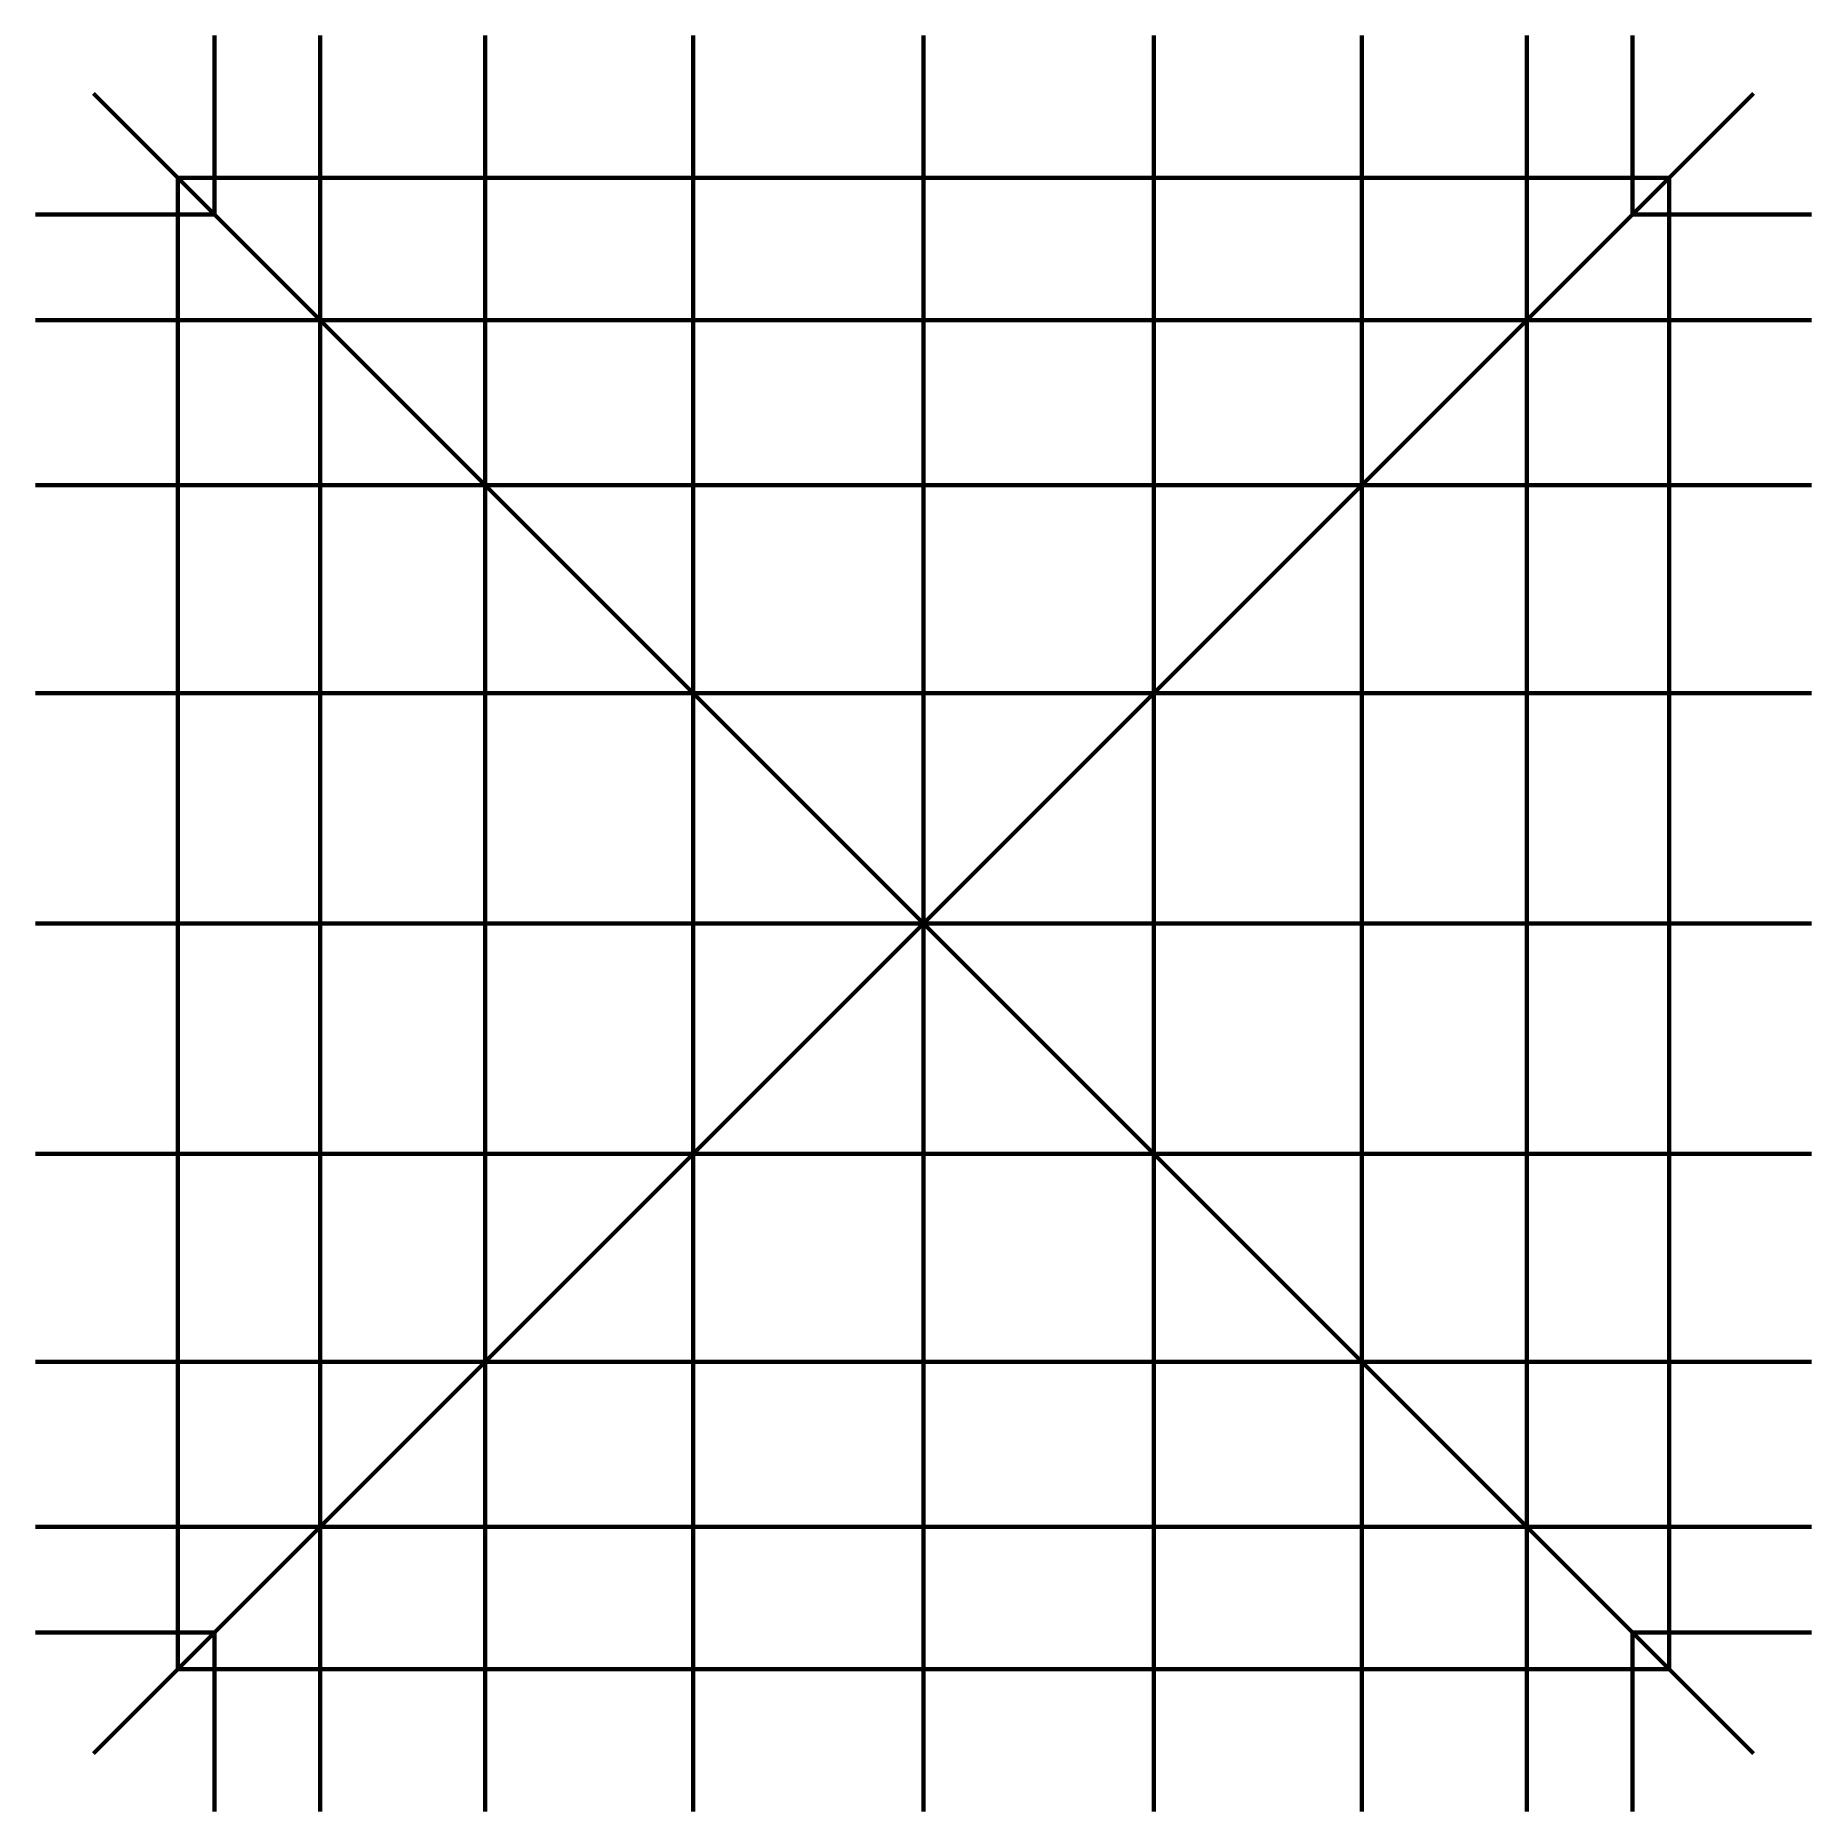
# Model space of a CAD drawing. Extents: x -2.98 to 2.98, y -2.98 to 2.98.
import ezdxf

# ---------------------------------------------------------------- set-up
doc = ezdxf.new("R2010")
doc.units = 0
doc.header["$MEASUREMENT"] = 0
doc.layers.add('ESTRADOSSO', color=8, linetype='Continuous')
doc.layers.add('INTRADOSSO', color=252, linetype='Continuous')
doc.layers.add('MINSPINTA', color=7, linetype='Continuous', lineweight=80)

msp = doc.modelspace()

# ---------------------------------------------------------------- linework, layer by layer
at = {"layer": 'ESTRADOSSO'}
for p, q in [((-2.377641, 2.977458, 1), (-2.377641, 2.5, 1.478791)), ((-2.022542, 2.977458, 1.936317), (-2.022542, 2.5, 1.936317)), ((-1.469463, 2.977458, 2.383417), (-1.469463, 2.5, 2.383417)), ((-0.772542, 2.977458, 2.691315), (-0.772542, 2.5, 2.691315)), ((0, 2.977458, 2.8), (0, 2.5, 2.8)), ((0.772542, 2.977458, 2.691315), (0.772542, 2.5, 2.691315)), ((1.469463, 2.977458, 2.383417), (1.469463, 2.5, 2.383417)), ((2.022542, 2.977458, 1.936317), (2.022542, 2.5, 1.936317)), ((2.377641, 2.977458, 1), (2.377641, 2.5, 1.478791)), ((-2.782843, 2.782843, 1), (-2.5, 2.5, 1.260952)), ((2.782843, 2.782843, 1), (2.5, 2.5, 1.260952)), ((-2.5, 2.5, 1.260952), (-2.377641, 2.377641, 1.478791)), ((-2.5, 2.5, 1.260952), (-2.5, 2.377641, 1.478791)), ((-2.5, 2.5, 1.260952), (-2.377641, 2.5, 1.478791)), ((-2.377641, 2.5, 1.478791), (-2.022542, 2.5, 1.936317)), ((-2.377641, 2.5, 1.478791), (-2.377641, 2.377641, 1.478791)), ((-2.022542, 2.5, 1.936317), (-1.469463, 2.5, 2.383417)), ((-2.022542, 2.5, 1.936317), (-2.022542, 2.022542, 1.936317)), ((-1.469463, 2.5, 2.383417), (-0.772542, 2.5, 2.691315)), ((-1.469463, 2.5, 2.383417), (-1.469463, 2.022542, 2.383417)), ((-0.772542, 2.5, 2.691315), (0, 2.5, 2.8)), ((-0.772542, 2.5, 2.691315), (-0.772542, 2.022542, 2.691315)), ((0, 2.5, 2.8), (0, 2.022542, 2.8)), ((0.772542, 2.5, 2.691315), (0, 2.5, 2.8)), ((1.469463, 2.5, 2.383417), (0.772542, 2.5, 2.691315)), ((0.772542, 2.5, 2.691315), (0.772542, 2.022542, 2.691315)), ((2.022542, 2.5, 1.936317), (1.469463, 2.5, 2.383417)), ((1.469463, 2.5, 2.383417), (1.469463, 2.022542, 2.383417)), ((2.377641, 2.5, 1.478791), (2.022542, 2.5, 1.936317)), ((2.022542, 2.5, 1.936317), (2.022542, 2.022542, 1.936317)), ((2.5, 2.5, 1.260952), (2.377641, 2.377641, 1.478791)), ((2.5, 2.5, 1.260952), (2.377641, 2.5, 1.478791)), ((2.377641, 2.5, 1.478791), (2.377641, 2.377641, 1.478791)), ((2.5, 2.5, 1.260952), (2.5, 2.377641, 1.478791)), ((-2.977458, 2.377641, 1), (-2.5, 2.377641, 1.478791)), ((-2.5, 2.377641, 1.478791), (-2.5, 2.022542, 1.936317)), ((-2.5, 2.377641, 1.478791), (-2.377641, 2.377641, 1.478791)), ((-2.377641, 2.377641, 1.478791), (-2.022542, 2.022542, 1.936317)), ((2.377641, 2.377641, 1.478791), (2.022542, 2.022542, 1.936317)), ((2.5, 2.377641, 1.478791), (2.377641, 2.377641, 1.478791)), ((2.5, 2.377641, 1.478791), (2.5, 2.022542, 1.936317)), ((2.977458, 2.377641, 1), (2.5, 2.377641, 1.478791)), ((-2.977458, 2.022542, 1.936317), (-2.5, 2.022542, 1.936317)), ((-2.5, 2.022542, 1.936317), (-2.5, 1.469463, 2.383417)), ((-2.5, 2.022542, 1.936317), (-2.022542, 2.022542, 1.936317)), ((-2.022542, 2.022542, 1.936317), (-1.469463, 1.469463, 2.383417)), ((-2.022542, 2.022542, 1.936317), (-2.022542, 1.469463, 2.383417)), ((-2.022542, 2.022542, 1.936317), (-1.469463, 2.022542, 2.383417)), ((-1.469463, 2.022542, 2.383417), (-0.772542, 2.022542, 2.691315)), ((-1.469463, 2.022542, 2.383417), (-1.469463, 1.469463, 2.383417)), ((-0.772542, 2.022542, 2.691315), (0, 2.022542, 2.8)), ((-0.772542, 2.022542, 2.691315), (-0.772542, 1.469463, 2.691315)), ((0, 2.022542, 2.8), (0, 1.469463, 2.8)), ((0.772542, 2.022542, 2.691315), (0, 2.022542, 2.8)), ((1.469463, 2.022542, 2.383417), (0.772542, 2.022542, 2.691315)), ((0.772542, 2.022542, 2.691315), (0.772542, 1.469463, 2.691315)), ((2.022542, 2.022542, 1.936317), (1.469463, 1.469463, 2.383417)), ((2.022542, 2.022542, 1.936317), (1.469463, 2.022542, 2.383417)), ((1.469463, 2.022542, 2.383417), (1.469463, 1.469463, 2.383417)), ((2.022542, 2.022542, 1.936317), (2.022542, 1.469463, 2.383417)), ((2.5, 2.022542, 1.936317), (2.022542, 2.022542, 1.936317)), ((2.5, 2.022542, 1.936317), (2.5, 1.469463, 2.383417)), ((2.977458, 2.022542, 1.936317), (2.5, 2.022542, 1.936317)), ((-2.977458, 1.469463, 2.383417), (-2.5, 1.469463, 2.383417)), ((-2.5, 1.469463, 2.383417), (-2.5, 0.772542, 2.691315)), ((-2.5, 1.469463, 2.383417), (-2.022542, 1.469463, 2.383417)), ((-2.022542, 1.469463, 2.383417), (-2.022542, 0.772542, 2.691315)), ((-2.022542, 1.469463, 2.383417), (-1.469463, 1.469463, 2.383417)), ((-1.469463, 1.469463, 2.383417), (-0.772542, 0.772542, 2.691315)), ((-1.469463, 1.469463, 2.383417), (-1.469463, 0.772542, 2.691315)), ((-1.469463, 1.469463, 2.383417), (-0.772542, 1.469463, 2.691315)), ((-0.772542, 1.469463, 2.691315), (0, 1.469463, 2.8)), ((-0.772542, 1.469463, 2.691315), (-0.772542, 0.772542, 2.691315)), ((0, 1.469463, 2.8), (0, 0.772542, 2.8)), ((0.772542, 1.469463, 2.691315), (0, 1.469463, 2.8)), ((1.469463, 1.469463, 2.383417), (0.772542, 0.772542, 2.691315)), ((1.469463, 1.469463, 2.383417), (0.772542, 1.469463, 2.691315)), ((0.772542, 1.469463, 2.691315), (0.772542, 0.772542, 2.691315)), ((1.469463, 1.469463, 2.383417), (1.469463, 0.772542, 2.691315)), ((2.022542, 1.469463, 2.383417), (1.469463, 1.469463, 2.383417)), ((2.022542, 1.469463, 2.383417), (2.022542, 0.772542, 2.691315)), ((2.5, 1.469463, 2.383417), (2.022542, 1.469463, 2.383417)), ((2.5, 1.469463, 2.383417), (2.5, 0.772542, 2.691315)), ((2.977458, 1.469463, 2.383417), (2.5, 1.469463, 2.383417)), ((-2.977458, 0.772542, 2.691315), (-2.5, 0.772542, 2.691315)), ((-2.5, 0.772542, 2.691315), (-2.5, 0, 2.8)), ((-2.5, 0.772542, 2.691315), (-2.022542, 0.772542, 2.691315)), ((-2.022542, 0.772542, 2.691315), (-2.022542, 0, 2.8)), ((-2.022542, 0.772542, 2.691315), (-1.469463, 0.772542, 2.691315)), ((-1.469463, 0.772542, 2.691315), (-1.469463, 0, 2.8)), ((-1.469463, 0.772542, 2.691315), (-0.772542, 0.772542, 2.691315)), ((-0.772542, 0.772542, 2.691315), (0, 0, 2.8)), ((-0.772542, 0.772542, 2.691315), (-0.772542, 0, 2.8)), ((-0.772542, 0.772542, 2.691315), (0, 0.772542, 2.8)), ((0, 0.772542, 2.8), (0, 0, 2.8)), ((0.772542, 0.772542, 2.691315), (0, 0, 2.8)), ((0.772542, 0.772542, 2.691315), (0, 0.772542, 2.8)), ((0.772542, 0.772542, 2.691315), (0.772542, 0, 2.8)), ((1.469463, 0.772542, 2.691315), (0.772542, 0.772542, 2.691315)), ((1.469463, 0.772542, 2.691315), (1.469463, 0, 2.8)), ((2.022542, 0.772542, 2.691315), (1.469463, 0.772542, 2.691315)), ((2.022542, 0.772542, 2.691315), (2.022542, 0, 2.8)), ((2.5, 0.772542, 2.691315), (2.022542, 0.772542, 2.691315)), ((2.5, 0.772542, 2.691315), (2.5, 0, 2.8)), ((2.977458, 0.772542, 2.691315), (2.5, 0.772542, 2.691315)), ((-2.977458, 0, 2.8), (-2.5, 0, 2.8)), ((-2.5, -0.772542, 2.691315), (-2.5, 0, 2.8)), ((-2.5, 0, 2.8), (-2.022542, 0, 2.8)), ((-2.022542, -0.772542, 2.691315), (-2.022542, 0, 2.8)), ((-2.022542, 0, 2.8), (-1.469463, 0, 2.8)), ((-1.469463, -0.772542, 2.691315), (-1.469463, 0, 2.8)), ((-1.469463, 0, 2.8), (-0.772542, 0, 2.8)), ((-0.772542, -0.772542, 2.691315), (0, 0, 2.8)), ((-0.772542, -0.772542, 2.691315), (-0.772542, 0, 2.8)), ((-0.772542, 0, 2.8), (0, 0, 2.8)), ((0, -0.772542, 2.8), (0, 0, 2.8)), ((0.772542, -0.772542, 2.691315), (0, 0, 2.8)), ((0.772542, 0, 2.8), (0, 0, 2.8)), ((0.772542, -0.772542, 2.691315), (0.772542, 0, 2.8)), ((1.469463, 0, 2.8), (0.772542, 0, 2.8)), ((1.469463, -0.772542, 2.691315), (1.469463, 0, 2.8)), ((2.022542, 0, 2.8), (1.469463, 0, 2.8)), ((2.022542, -0.772542, 2.691315), (2.022542, 0, 2.8)), ((2.5, 0, 2.8), (2.022542, 0, 2.8)), ((2.5, -0.772542, 2.691315), (2.5, 0, 2.8)), ((2.977458, 0, 2.8), (2.5, 0, 2.8)), ((-2.977458, -0.772542, 2.691315), (-2.5, -0.772542, 2.691315)), ((-2.5, -1.469463, 2.383417), (-2.5, -0.772542, 2.691315)), ((-2.5, -0.772542, 2.691315), (-2.022542, -0.772542, 2.691315)), ((-2.022542, -1.469463, 2.383417), (-2.022542, -0.772542, 2.691315)), ((-2.022542, -0.772542, 2.691315), (-1.469463, -0.772542, 2.691315)), ((-1.469463, -1.469463, 2.383417), (-0.772542, -0.772542, 2.691315)), ((-1.469463, -1.469463, 2.383417), (-1.469463, -0.772542, 2.691315)), ((-1.469463, -0.772542, 2.691315), (-0.772542, -0.772542, 2.691315)), ((-0.772542, -0.772542, 2.691315), (0, -0.772542, 2.8)), ((-0.772542, -1.469463, 2.691315), (-0.772542, -0.772542, 2.691315)), ((0, -1.469463, 2.8), (0, -0.772542, 2.8)), ((0.772542, -0.772542, 2.691315), (0, -0.772542, 2.8)), ((1.469463, -1.469463, 2.383417), (0.772542, -0.772542, 2.691315)), ((1.469463, -0.772542, 2.691315), (0.772542, -0.772542, 2.691315)), ((0.772542, -1.469463, 2.691315), (0.772542, -0.772542, 2.691315)), ((1.469463, -1.469463, 2.383417), (1.469463, -0.772542, 2.691315)), ((2.022542, -0.772542, 2.691315), (1.469463, -0.772542, 2.691315)), ((2.022542, -1.469463, 2.383417), (2.022542, -0.772542, 2.691315)), ((2.5, -0.772542, 2.691315), (2.022542, -0.772542, 2.691315)), ((2.5, -1.469463, 2.383417), (2.5, -0.772542, 2.691315)), ((2.977458, -0.772542, 2.691315), (2.5, -0.772542, 2.691315)), ((-2.977458, -1.469463, 2.383417), (-2.5, -1.469463, 2.383417)), ((-2.5, -2.022542, 1.936317), (-2.5, -1.469463, 2.383417)), ((-2.5, -1.469463, 2.383417), (-2.022542, -1.469463, 2.383417)), ((-2.022542, -2.022542, 1.936317), (-1.469463, -1.469463, 2.383417)), ((-2.022542, -2.022542, 1.936317), (-2.022542, -1.469463, 2.383417)), ((-2.022542, -1.469463, 2.383417), (-1.469463, -1.469463, 2.383417)), ((-1.469463, -1.469463, 2.383417), (-0.772542, -1.469463, 2.691315)), ((-1.469463, -2.022542, 2.383417), (-1.469463, -1.469463, 2.383417)), ((-0.772542, -1.469463, 2.691315), (0, -1.469463, 2.8)), ((-0.772542, -2.022542, 2.691315), (-0.772542, -1.469463, 2.691315)), ((0, -2.022542, 2.8), (0, -1.469463, 2.8)), ((0.772542, -1.469463, 2.691315), (0, -1.469463, 2.8)), ((1.469463, -1.469463, 2.383417), (0.772542, -1.469463, 2.691315)), ((0.772542, -2.022542, 2.691315), (0.772542, -1.469463, 2.691315)), ((2.022542, -2.022542, 1.936317), (1.469463, -1.469463, 2.383417)), ((2.022542, -1.469463, 2.383417), (1.469463, -1.469463, 2.383417)), ((1.469463, -2.022542, 2.383417), (1.469463, -1.469463, 2.383417)), ((2.022542, -2.022542, 1.936317), (2.022542, -1.469463, 2.383417)), ((2.5, -1.469463, 2.383417), (2.022542, -1.469463, 2.383417)), ((2.5, -2.022542, 1.936317), (2.5, -1.469463, 2.383417)), ((2.977458, -1.469463, 2.383417), (2.5, -1.469463, 2.383417)), ((-2.977458, -2.022542, 1.936317), (-2.5, -2.022542, 1.936317)), ((-2.5, -2.377641, 1.478791), (-2.5, -2.022542, 1.936317)), ((-2.5, -2.022542, 1.936317), (-2.022542, -2.022542, 1.936317)), ((-2.377641, -2.377641, 1.478791), (-2.022542, -2.022542, 1.936317)), ((-2.022542, -2.022542, 1.936317), (-1.469463, -2.022542, 2.383417)), ((-2.022542, -2.5, 1.936317), (-2.022542, -2.022542, 1.936317)), ((-1.469463, -2.022542, 2.383417), (-0.772542, -2.022542, 2.691315)), ((-1.469463, -2.5, 2.383417), (-1.469463, -2.022542, 2.383417)), ((-0.772542, -2.022542, 2.691315), (0, -2.022542, 2.8)), ((-0.772542, -2.5, 2.691315), (-0.772542, -2.022542, 2.691315)), ((0, -2.5, 2.8), (0, -2.022542, 2.8)), ((0.772542, -2.022542, 2.691315), (0, -2.022542, 2.8)), ((1.469463, -2.022542, 2.383417), (0.772542, -2.022542, 2.691315)), ((0.772542, -2.5, 2.691315), (0.772542, -2.022542, 2.691315)), ((2.022542, -2.022542, 1.936317), (1.469463, -2.022542, 2.383417)), ((1.469463, -2.5, 2.383417), (1.469463, -2.022542, 2.383417)), ((2.377641, -2.377641, 1.478791), (2.022542, -2.022542, 1.936317)), ((2.5, -2.022542, 1.936317), (2.022542, -2.022542, 1.936317)), ((2.022542, -2.5, 1.936317), (2.022542, -2.022542, 1.936317)), ((2.5, -2.377641, 1.478791), (2.5, -2.022542, 1.936317)), ((2.977458, -2.022542, 1.936317), (2.5, -2.022542, 1.936317)), ((-2.977458, -2.377641, 1), (-2.5, -2.377641, 1.478791)), ((-2.5, -2.5, 1.260952), (-2.377641, -2.377641, 1.478791)), ((-2.5, -2.5, 1.260952), (-2.5, -2.377641, 1.478791)), ((-2.5, -2.377641, 1.478791), (-2.377641, -2.377641, 1.478791)), ((-2.377641, -2.5, 1.478791), (-2.377641, -2.377641, 1.478791)), ((2.5, -2.5, 1.260952), (2.377641, -2.377641, 1.478791)), ((2.5, -2.377641, 1.478791), (2.377641, -2.377641, 1.478791)), ((2.377641, -2.5, 1.478791), (2.377641, -2.377641, 1.478791)), ((2.5, -2.5, 1.260952), (2.5, -2.377641, 1.478791)), ((2.977458, -2.377641, 1), (2.5, -2.377641, 1.478791)), ((-2.782843, -2.782843, 1), (-2.5, -2.5, 1.260952)), ((-2.5, -2.5, 1.260952), (-2.377641, -2.5, 1.478791)), ((-2.377641, -2.5, 1.478791), (-2.022542, -2.5, 1.936317)), ((-2.377641, -2.977458, 1), (-2.377641, -2.5, 1.478791)), ((-2.022542, -2.5, 1.936317), (-1.469463, -2.5, 2.383417)), ((-2.022542, -2.977458, 1.936317), (-2.022542, -2.5, 1.936317)), ((-1.469463, -2.5, 2.383417), (-0.772542, -2.5, 2.691315)), ((-1.469463, -2.977458, 2.383417), (-1.469463, -2.5, 2.383417)), ((-0.772542, -2.5, 2.691315), (0, -2.5, 2.8)), ((-0.772542, -2.977458, 2.691315), (-0.772542, -2.5, 2.691315)), ((0, -2.977458, 2.8), (0, -2.5, 2.8)), ((0.772542, -2.5, 2.691315), (0, -2.5, 2.8)), ((1.469463, -2.5, 2.383417), (0.772542, -2.5, 2.691315)), ((0.772542, -2.977458, 2.691315), (0.772542, -2.5, 2.691315)), ((2.022542, -2.5, 1.936317), (1.469463, -2.5, 2.383417)), ((1.469463, -2.977458, 2.383417), (1.469463, -2.5, 2.383417)), ((2.377641, -2.5, 1.478791), (2.022542, -2.5, 1.936317)), ((2.022542, -2.977458, 1.936317), (2.022542, -2.5, 1.936317)), ((2.5, -2.5, 1.260952), (2.377641, -2.5, 1.478791)), ((2.377641, -2.977458, 1), (2.377641, -2.5, 1.478791)), ((2.782843, -2.782843, 1), (2.5, -2.5, 1.260952))]:
    msp.add_line(p, q, dxfattribs=at)
at = {"layer": 'INTRADOSSO'}
for p, q in [((-2.377641, 2.977458, 0.272542), (-2.377641, 2.5, 0.772542)), ((-2.022542, 2.977458, 0.969463), (-2.022542, 2.5, 1.469463)), ((-1.469463, 2.977458, 1.522542), (-1.469463, 2.5, 2.022542)), ((-0.772542, 2.977458, 1.877641), (-0.772542, 2.5, 2.377641)), ((0, 2.977458, 2), (0, 2.5, 2.5)), ((0.772542, 2.977458, 1.877641), (0.772542, 2.5, 2.377641)), ((1.469463, 2.977458, 1.522542), (1.469463, 2.5, 2.022542)), ((2.022542, 2.977458, 0.969463), (2.022542, 2.5, 1.469463)), ((2.377641, 2.977458, 0.272542), (2.377641, 2.5, 0.772542)), ((-2.782843, 2.782843, -1.785799), (-2.5, 2.5)), ((2.782843, 2.782843, -1.785799), (2.5, 2.5)), ((-2.5, 2.5), (-2.377641, 2.377641, 0.772542)), ((-2.5, 2.5), (-2.5, 2.377641, 0.772542)), ((-2.5, 2.5), (-2.377641, 2.5, 0.772542)), ((-2.377641, 2.5, 0.772542), (-2.022542, 2.5, 1.469463)), ((-2.377641, 2.5, 0.772542), (-2.377641, 2.377641, 0.772542)), ((-2.022542, 2.5, 1.469463), (-1.469463, 2.5, 2.022542)), ((-2.022542, 2.5, 1.469463), (-2.022542, 2.022542, 1.469463)), ((-1.469463, 2.5, 2.022542), (-0.772542, 2.5, 2.377641)), ((-1.469463, 2.5, 2.022542), (-1.469463, 2.022542, 2.022542)), ((-0.772542, 2.5, 2.377641), (0, 2.5, 2.5)), ((-0.772542, 2.5, 2.377641), (-0.772542, 2.022542, 2.377641)), ((0, 2.5, 2.5), (0, 2.022542, 2.5)), ((0.772542, 2.5, 2.377641), (0, 2.5, 2.5)), ((1.469463, 2.5, 2.022542), (0.772542, 2.5, 2.377641)), ((0.772542, 2.5, 2.377641), (0.772542, 2.022542, 2.377641)), ((2.022542, 2.5, 1.469463), (1.469463, 2.5, 2.022542)), ((1.469463, 2.5, 2.022542), (1.469463, 2.022542, 2.022542)), ((2.377641, 2.5, 0.772542), (2.022542, 2.5, 1.469463)), ((2.022542, 2.5, 1.469463), (2.022542, 2.022542, 1.469463)), ((2.5, 2.5), (2.377641, 2.377641, 0.772542)), ((2.5, 2.5), (2.377641, 2.5, 0.772542)), ((2.377641, 2.5, 0.772542), (2.377641, 2.377641, 0.772542)), ((2.5, 2.5), (2.5, 2.377641, 0.772542)), ((-2.977458, 2.377641, 0.272542), (-2.5, 2.377641, 0.772542)), ((-2.5, 2.377641, 0.772542), (-2.5, 2.022542, 1.469463)), ((-2.5, 2.377641, 0.772542), (-2.377641, 2.377641, 0.772542)), ((-2.377641, 2.377641, 0.772542), (-2.022542, 2.022542, 1.469463)), ((2.377641, 2.377641, 0.772542), (2.022542, 2.022542, 1.469463)), ((2.5, 2.377641, 0.772542), (2.377641, 2.377641, 0.772542)), ((2.5, 2.377641, 0.772542), (2.5, 2.022542, 1.469463)), ((2.977458, 2.377641, 0.272542), (2.5, 2.377641, 0.772542)), ((-2.977458, 2.022542, 0.969463), (-2.5, 2.022542, 1.469463)), ((-2.5, 2.022542, 1.469463), (-2.5, 1.469463, 2.022542)), ((-2.5, 2.022542, 1.469463), (-2.022542, 2.022542, 1.469463)), ((-2.022542, 2.022542, 1.469463), (-1.469463, 1.469463, 2.022542)), ((-2.022542, 2.022542, 1.469463), (-2.022542, 1.469463, 2.022542)), ((-2.022542, 2.022542, 1.469463), (-1.469463, 2.022542, 2.022542)), ((-1.469463, 2.022542, 2.022542), (-0.772542, 2.022542, 2.377641)), ((-1.469463, 2.022542, 2.022542), (-1.469463, 1.469463, 2.022542)), ((-0.772542, 2.022542, 2.377641), (0, 2.022542, 2.5)), ((-0.772542, 2.022542, 2.377641), (-0.772542, 1.469463, 2.377641)), ((0, 2.022542, 2.5), (0, 1.469463, 2.5)), ((0.772542, 2.022542, 2.377641), (0, 2.022542, 2.5)), ((1.469463, 2.022542, 2.022542), (0.772542, 2.022542, 2.377641)), ((0.772542, 2.022542, 2.377641), (0.772542, 1.469463, 2.377641)), ((2.022542, 2.022542, 1.469463), (1.469463, 1.469463, 2.022542)), ((2.022542, 2.022542, 1.469463), (1.469463, 2.022542, 2.022542)), ((1.469463, 2.022542, 2.022542), (1.469463, 1.469463, 2.022542)), ((2.022542, 2.022542, 1.469463), (2.022542, 1.469463, 2.022542)), ((2.5, 2.022542, 1.469463), (2.022542, 2.022542, 1.469463)), ((2.5, 2.022542, 1.469463), (2.5, 1.469463, 2.022542)), ((2.977458, 2.022542, 0.969463), (2.5, 2.022542, 1.469463)), ((-2.977458, 1.469463, 1.522542), (-2.5, 1.469463, 2.022542)), ((-2.5, 1.469463, 2.022542), (-2.5, 0.772542, 2.377641)), ((-2.5, 1.469463, 2.022542), (-2.022542, 1.469463, 2.022542)), ((-2.022542, 1.469463, 2.022542), (-2.022542, 0.772542, 2.377641)), ((-2.022542, 1.469463, 2.022542), (-1.469463, 1.469463, 2.022542)), ((-1.469463, 1.469463, 2.022542), (-0.772542, 0.772542, 2.377641)), ((-1.469463, 1.469463, 2.022542), (-1.469463, 0.772542, 2.377641)), ((-1.469463, 1.469463, 2.022542), (-0.772542, 1.469463, 2.377641)), ((-0.772542, 1.469463, 2.377641), (0, 1.469463, 2.5)), ((-0.772542, 1.469463, 2.377641), (-0.772542, 0.772542, 2.377641)), ((0, 1.469463, 2.5), (0, 0.772542, 2.5)), ((0.772542, 1.469463, 2.377641), (0, 1.469463, 2.5)), ((1.469463, 1.469463, 2.022542), (0.772542, 0.772542, 2.377641)), ((1.469463, 1.469463, 2.022542), (0.772542, 1.469463, 2.377641)), ((0.772542, 1.469463, 2.377641), (0.772542, 0.772542, 2.377641)), ((1.469463, 1.469463, 2.022542), (1.469463, 0.772542, 2.377641)), ((2.022542, 1.469463, 2.022542), (1.469463, 1.469463, 2.022542)), ((2.022542, 1.469463, 2.022542), (2.022542, 0.772542, 2.377641)), ((2.5, 1.469463, 2.022542), (2.022542, 1.469463, 2.022542)), ((2.5, 1.469463, 2.022542), (2.5, 0.772542, 2.377641)), ((2.977458, 1.469463, 1.522542), (2.5, 1.469463, 2.022542)), ((-2.977458, 0.772542, 1.877641), (-2.5, 0.772542, 2.377641)), ((-2.5, 0.772542, 2.377641), (-2.5, 0, 2.5)), ((-2.5, 0.772542, 2.377641), (-2.022542, 0.772542, 2.377641)), ((-2.022542, 0.772542, 2.377641), (-2.022542, 0, 2.5)), ((-2.022542, 0.772542, 2.377641), (-1.469463, 0.772542, 2.377641)), ((-1.469463, 0.772542, 2.377641), (-1.469463, 0, 2.5)), ((-1.469463, 0.772542, 2.377641), (-0.772542, 0.772542, 2.377641)), ((-0.772542, 0.772542, 2.377641), (0, 0, 2.5)), ((-0.772542, 0.772542, 2.377641), (-0.772542, 0, 2.5)), ((-0.772542, 0.772542, 2.377641), (0, 0.772542, 2.5)), ((0, 0.772542, 2.5), (0, 0, 2.5)), ((0.772542, 0.772542, 2.377641), (0, 0, 2.5)), ((0.772542, 0.772542, 2.377641), (0, 0.772542, 2.5)), ((0.772542, 0.772542, 2.377641), (0.772542, 0, 2.5)), ((1.469463, 0.772542, 2.377641), (0.772542, 0.772542, 2.377641)), ((1.469463, 0.772542, 2.377641), (1.469463, 0, 2.5)), ((2.022542, 0.772542, 2.377641), (1.469463, 0.772542, 2.377641)), ((2.022542, 0.772542, 2.377641), (2.022542, 0, 2.5)), ((2.5, 0.772542, 2.377641), (2.022542, 0.772542, 2.377641)), ((2.5, 0.772542, 2.377641), (2.5, 0, 2.5)), ((2.977458, 0.772542, 1.877641), (2.5, 0.772542, 2.377641)), ((-2.977458, 0, 2), (-2.5, 0, 2.5)), ((-2.5, -0.772542, 2.377641), (-2.5, 0, 2.5)), ((-2.5, 0, 2.5), (-2.022542, 0, 2.5)), ((-2.022542, -0.772542, 2.377641), (-2.022542, 0, 2.5)), ((-2.022542, 0, 2.5), (-1.469463, 0, 2.5)), ((-1.469463, -0.772542, 2.377641), (-1.469463, 0, 2.5)), ((-1.469463, 0, 2.5), (-0.772542, 0, 2.5)), ((-0.772542, -0.772542, 2.377641), (0, 0, 2.5)), ((-0.772542, -0.772542, 2.377641), (-0.772542, 0, 2.5)), ((-0.772542, 0, 2.5), (0, 0, 2.5)), ((0, -0.772542, 2.5), (0, 0, 2.5)), ((0.772542, -0.772542, 2.377641), (0, 0, 2.5)), ((0.772542, 0, 2.5), (0, 0, 2.5)), ((0.772542, -0.772542, 2.377641), (0.772542, 0, 2.5)), ((1.469463, 0, 2.5), (0.772542, 0, 2.5)), ((1.469463, -0.772542, 2.377641), (1.469463, 0, 2.5)), ((2.022542, 0, 2.5), (1.469463, 0, 2.5)), ((2.022542, -0.772542, 2.377641), (2.022542, 0, 2.5)), ((2.5, 0, 2.5), (2.022542, 0, 2.5)), ((2.5, -0.772542, 2.377641), (2.5, 0, 2.5)), ((2.977458, 0, 2), (2.5, 0, 2.5)), ((-2.977458, -0.772542, 1.877641), (-2.5, -0.772542, 2.377641)), ((-2.5, -1.469463, 2.022542), (-2.5, -0.772542, 2.377641)), ((-2.5, -0.772542, 2.377641), (-2.022542, -0.772542, 2.377641)), ((-2.022542, -1.469463, 2.022542), (-2.022542, -0.772542, 2.377641)), ((-2.022542, -0.772542, 2.377641), (-1.469463, -0.772542, 2.377641)), ((-1.469463, -1.469463, 2.022542), (-0.772542, -0.772542, 2.377641)), ((-1.469463, -1.469463, 2.022542), (-1.469463, -0.772542, 2.377641)), ((-1.469463, -0.772542, 2.377641), (-0.772542, -0.772542, 2.377641)), ((-0.772542, -0.772542, 2.377641), (0, -0.772542, 2.5)), ((-0.772542, -1.469463, 2.377641), (-0.772542, -0.772542, 2.377641)), ((0, -1.469463, 2.5), (0, -0.772542, 2.5)), ((0.772542, -0.772542, 2.377641), (0, -0.772542, 2.5)), ((1.469463, -1.469463, 2.022542), (0.772542, -0.772542, 2.377641)), ((1.469463, -0.772542, 2.377641), (0.772542, -0.772542, 2.377641)), ((0.772542, -1.469463, 2.377641), (0.772542, -0.772542, 2.377641)), ((1.469463, -1.469463, 2.022542), (1.469463, -0.772542, 2.377641)), ((2.022542, -0.772542, 2.377641), (1.469463, -0.772542, 2.377641)), ((2.022542, -1.469463, 2.022542), (2.022542, -0.772542, 2.377641)), ((2.5, -0.772542, 2.377641), (2.022542, -0.772542, 2.377641)), ((2.5, -1.469463, 2.022542), (2.5, -0.772542, 2.377641)), ((2.977458, -0.772542, 1.877641), (2.5, -0.772542, 2.377641)), ((-2.977458, -1.469463, 1.522542), (-2.5, -1.469463, 2.022542)), ((-2.5, -2.022542, 1.469463), (-2.5, -1.469463, 2.022542)), ((-2.5, -1.469463, 2.022542), (-2.022542, -1.469463, 2.022542)), ((-2.022542, -2.022542, 1.469463), (-1.469463, -1.469463, 2.022542)), ((-2.022542, -2.022542, 1.469463), (-2.022542, -1.469463, 2.022542)), ((-2.022542, -1.469463, 2.022542), (-1.469463, -1.469463, 2.022542)), ((-1.469463, -1.469463, 2.022542), (-0.772542, -1.469463, 2.377641)), ((-1.469463, -2.022542, 2.022542), (-1.469463, -1.469463, 2.022542)), ((-0.772542, -1.469463, 2.377641), (0, -1.469463, 2.5)), ((-0.772542, -2.022542, 2.377641), (-0.772542, -1.469463, 2.377641)), ((0, -2.022542, 2.5), (0, -1.469463, 2.5)), ((0.772542, -1.469463, 2.377641), (0, -1.469463, 2.5)), ((1.469463, -1.469463, 2.022542), (0.772542, -1.469463, 2.377641)), ((0.772542, -2.022542, 2.377641), (0.772542, -1.469463, 2.377641)), ((2.022542, -2.022542, 1.469463), (1.469463, -1.469463, 2.022542)), ((2.022542, -1.469463, 2.022542), (1.469463, -1.469463, 2.022542)), ((1.469463, -2.022542, 2.022542), (1.469463, -1.469463, 2.022542)), ((2.022542, -2.022542, 1.469463), (2.022542, -1.469463, 2.022542)), ((2.5, -1.469463, 2.022542), (2.022542, -1.469463, 2.022542)), ((2.5, -2.022542, 1.469463), (2.5, -1.469463, 2.022542)), ((2.977458, -1.469463, 1.522542), (2.5, -1.469463, 2.022542)), ((-2.977458, -2.022542, 0.969463), (-2.5, -2.022542, 1.469463)), ((-2.5, -2.377641, 0.772542), (-2.5, -2.022542, 1.469463)), ((-2.5, -2.022542, 1.469463), (-2.022542, -2.022542, 1.469463)), ((-2.377641, -2.377641, 0.772542), (-2.022542, -2.022542, 1.469463)), ((-2.022542, -2.022542, 1.469463), (-1.469463, -2.022542, 2.022542)), ((-2.022542, -2.5, 1.469463), (-2.022542, -2.022542, 1.469463)), ((-1.469463, -2.022542, 2.022542), (-0.772542, -2.022542, 2.377641)), ((-1.469463, -2.5, 2.022542), (-1.469463, -2.022542, 2.022542)), ((-0.772542, -2.022542, 2.377641), (0, -2.022542, 2.5)), ((-0.772542, -2.5, 2.377641), (-0.772542, -2.022542, 2.377641)), ((0, -2.5, 2.5), (0, -2.022542, 2.5)), ((0.772542, -2.022542, 2.377641), (0, -2.022542, 2.5)), ((1.469463, -2.022542, 2.022542), (0.772542, -2.022542, 2.377641)), ((0.772542, -2.5, 2.377641), (0.772542, -2.022542, 2.377641)), ((2.022542, -2.022542, 1.469463), (1.469463, -2.022542, 2.022542)), ((1.469463, -2.5, 2.022542), (1.469463, -2.022542, 2.022542)), ((2.377641, -2.377641, 0.772542), (2.022542, -2.022542, 1.469463)), ((2.5, -2.022542, 1.469463), (2.022542, -2.022542, 1.469463)), ((2.022542, -2.5, 1.469463), (2.022542, -2.022542, 1.469463)), ((2.5, -2.377641, 0.772542), (2.5, -2.022542, 1.469463)), ((2.977458, -2.022542, 0.969463), (2.5, -2.022542, 1.469463)), ((-2.977458, -2.377641, 0.272542), (-2.5, -2.377641, 0.772542)), ((-2.5, -2.5), (-2.377641, -2.377641, 0.772542)), ((-2.5, -2.5), (-2.5, -2.377641, 0.772542)), ((-2.5, -2.377641, 0.772542), (-2.377641, -2.377641, 0.772542)), ((-2.377641, -2.5, 0.772542), (-2.377641, -2.377641, 0.772542)), ((2.5, -2.5), (2.377641, -2.377641, 0.772542)), ((2.5, -2.377641, 0.772542), (2.377641, -2.377641, 0.772542)), ((2.377641, -2.5, 0.772542), (2.377641, -2.377641, 0.772542)), ((2.5, -2.5), (2.5, -2.377641, 0.772542)), ((2.977458, -2.377641, 0.272542), (2.5, -2.377641, 0.772542)), ((-2.782843, -2.782843, -1.785799), (-2.5, -2.5)), ((-2.5, -2.5), (-2.377641, -2.5, 0.772542)), ((-2.377641, -2.5, 0.772542), (-2.022542, -2.5, 1.469463)), ((-2.377641, -2.977458, 0.272542), (-2.377641, -2.5, 0.772542)), ((-2.022542, -2.5, 1.469463), (-1.469463, -2.5, 2.022542)), ((-2.022542, -2.977458, 0.969463), (-2.022542, -2.5, 1.469463)), ((-1.469463, -2.5, 2.022542), (-0.772542, -2.5, 2.377641)), ((-1.469463, -2.977458, 1.522542), (-1.469463, -2.5, 2.022542)), ((-0.772542, -2.5, 2.377641), (0, -2.5, 2.5)), ((-0.772542, -2.977458, 1.877641), (-0.772542, -2.5, 2.377641)), ((0, -2.977458, 2), (0, -2.5, 2.5)), ((0.772542, -2.5, 2.377641), (0, -2.5, 2.5)), ((1.469463, -2.5, 2.022542), (0.772542, -2.5, 2.377641)), ((0.772542, -2.977458, 1.877641), (0.772542, -2.5, 2.377641)), ((2.022542, -2.5, 1.469463), (1.469463, -2.5, 2.022542)), ((1.469463, -2.977458, 1.522542), (1.469463, -2.5, 2.022542)), ((2.377641, -2.5, 0.772542), (2.022542, -2.5, 1.469463)), ((2.022542, -2.977458, 0.969463), (2.022542, -2.5, 1.469463)), ((2.5, -2.5), (2.377641, -2.5, 0.772542)), ((2.377641, -2.977458, 0.272542), (2.377641, -2.5, 0.772542)), ((2.782843, -2.782843, -1.785799), (2.5, -2.5))]:
    msp.add_line(p, q, dxfattribs=at)
at = {"layer": 'MINSPINTA', "color": 21, "ltscale": 3.608889}
for p, q in [((-2.377641, 2.977458, 1), (-2.377641, 2.5, 0.772542)), ((2.377641, 2.977458, 1), (2.377641, 2.5, 0.772542)), ((-2.977458, 2.377641, 1), (-2.5, 2.377641, 0.772542)), ((2.977458, 2.377641, 1), (2.5, 2.377641, 0.772542)), ((-2.977458, -2.377641, 1), (-2.5, -2.377641, 0.772542)), ((2.977458, -2.377641, 1), (2.5, -2.377641, 0.772542)), ((-2.377641, -2.977458, 1), (-2.377641, -2.5, 0.772542)), ((2.377641, -2.977458, 1), (2.377641, -2.5, 0.772542))]:
    msp.add_line(p, q, dxfattribs=at)
at = {"layer": 'MINSPINTA', "color": 21, "ltscale": 5.227261}
for p, q in [((-2.022542, 2.977458, 1.690005), (-2.022542, 2.5, 1.469463)), ((2.022542, 2.977458, 1.690005), (2.022542, 2.5, 1.469463)), ((-2.977458, 2.022542, 1.690005), (-2.5, 2.022542, 1.469463)), ((2.977458, 2.022542, 1.690005), (2.5, 2.022542, 1.469463)), ((-2.977458, -2.022542, 1.690005), (-2.5, -2.022542, 1.469463)), ((2.977458, -2.022542, 1.690005), (2.5, -2.022542, 1.469463)), ((-2.022542, -2.977458, 1.690005), (-2.022542, -2.5, 1.469463)), ((2.022542, -2.977458, 1.690005), (2.022542, -2.5, 1.469463))]:
    msp.add_line(p, q, dxfattribs=at)
at = {"layer": 'MINSPINTA', "color": 21, "ltscale": 5.005767}
for p, q in [((-1.469463, 2.977458, 1.980418), (-1.469463, 2.5, 2.022542)), ((1.469463, 2.977458, 1.980418), (1.469463, 2.5, 2.022542)), ((-2.977458, 1.469463, 1.980418), (-2.5, 1.469463, 2.022542)), ((2.977458, 1.469463, 1.980418), (2.5, 1.469463, 2.022542)), ((-2.977458, -1.469463, 1.980418), (-2.5, -1.469463, 2.022542)), ((2.977458, -1.469463, 1.980418), (2.5, -1.469463, 2.022542)), ((-1.469463, -2.977458, 1.980418), (-1.469463, -2.5, 2.022542)), ((1.469463, -2.977458, 1.980418), (1.469463, -2.5, 2.022542))]:
    msp.add_line(p, q, dxfattribs=at)
at = {"layer": 'MINSPINTA', "color": 21, "ltscale": 4.827415}
for p, q in [((-0.772542, 2.977458, 2.298651), (-0.772542, 2.5, 2.377641)), ((0.772542, 2.977458, 2.298651), (0.772542, 2.5, 2.377641)), ((-2.977458, 0.772542, 2.298651), (-2.5, 0.772542, 2.377641)), ((2.977458, 0.772542, 2.298651), (2.5, 0.772542, 2.377641)), ((-2.977458, -0.772542, 2.298651), (-2.5, -0.772542, 2.377641)), ((2.977458, -0.772542, 2.298651), (2.5, -0.772542, 2.377641)), ((-0.772542, -2.977458, 2.298651), (-0.772542, -2.5, 2.377641)), ((0.772542, -2.977458, 2.298651), (0.772542, -2.5, 2.377641))]:
    msp.add_line(p, q, dxfattribs=at)
at = {"layer": 'MINSPINTA', "color": 21, "ltscale": 3.034227}
for p, q in [((0, 2.977458, 2.435996), (0, 2.5, 2.5)), ((-2.977458, 0, 2.435996), (-2.5, 0, 2.5)), ((2.977458, 0, 2.435996), (2.5, 0, 2.5)), ((0, -2.977458, 2.435996), (0, -2.5, 2.5))]:
    msp.add_line(p, q, dxfattribs=at)
at = {"layer": 'MINSPINTA', "color": 161, "ltscale": 65.569019}
for p, q in [((-2.782843, 2.782843, -0.555467), (-2.5, 2.5, 0.462265)), ((2.782843, 2.782843, -0.555467), (2.5, 2.5, 0.462265)), ((-2.782843, -2.782843, -0.555467), (-2.5, -2.5, 0.462265)), ((2.782843, -2.782843, -0.555467), (2.5, -2.5, 0.462265))]:
    msp.add_line(p, q, dxfattribs=at)
at = {"layer": 'MINSPINTA', "color": 81, "ltscale": 33.585384}
for p, q in [((-2.5, 2.5, 0.462265), (-2.377641, 2.377641, 0.796297)), ((2.5, 2.5, 0.462265), (2.377641, 2.377641, 0.796297)), ((-2.5, -2.5, 0.462265), (-2.377641, -2.377641, 0.796297)), ((2.5, -2.5, 0.462265), (2.377641, -2.377641, 0.796297))]:
    msp.add_line(p, q, dxfattribs=at)
at = {"layer": 'MINSPINTA', "color": 41, "ltscale": 16.452861}
for p, q in [((-2.5, 2.5, 0.462265), (-2.5, 2.377641, 0.772542)), ((-2.5, 2.5, 0.462265), (-2.377641, 2.5, 0.772542)), ((2.5, 2.5, 0.462265), (2.377641, 2.5, 0.772542)), ((2.5, 2.5, 0.462265), (2.5, 2.377641, 0.772542)), ((-2.5, -2.5, 0.462265), (-2.5, -2.377641, 0.772542)), ((2.5, -2.5, 0.462265), (2.5, -2.377641, 0.772542)), ((-2.5, -2.5, 0.462265), (-2.377641, -2.5, 0.772542)), ((2.5, -2.5, 0.462265), (2.377641, -2.5, 0.772542))]:
    msp.add_line(p, q, dxfattribs=at)
at = {"layer": 'MINSPINTA', "color": 41, "ltscale": 13.295147}
for p, q in [((-2.377641, 2.5, 0.772542), (-2.022542, 2.5, 1.469463)), ((2.377641, 2.5, 0.772542), (2.022542, 2.5, 1.469463)), ((-2.5, 2.377641, 0.772542), (-2.5, 2.022542, 1.469463)), ((2.5, 2.377641, 0.772542), (2.5, 2.022542, 1.469463)), ((-2.5, -2.377641, 0.772542), (-2.5, -2.022542, 1.469463)), ((2.5, -2.377641, 0.772542), (2.5, -2.022542, 1.469463)), ((-2.377641, -2.5, 0.772542), (-2.022542, -2.5, 1.469463)), ((2.377641, -2.5, 0.772542), (2.022542, -2.5, 1.469463))]:
    msp.add_line(p, q, dxfattribs=at)
at = {"layer": 'MINSPINTA', "color": 21, "ltscale": 3.318899}
for p, q in [((-2.377641, 2.5, 0.772542), (-2.377641, 2.377641, 0.796297)), ((2.377641, 2.5, 0.772542), (2.377641, 2.377641, 0.796297)), ((-2.5, 2.377641, 0.772542), (-2.377641, 2.377641, 0.796297)), ((2.5, 2.377641, 0.772542), (2.377641, 2.377641, 0.796297)), ((-2.5, -2.377641, 0.772542), (-2.377641, -2.377641, 0.796297)), ((-2.377641, -2.5, 0.772542), (-2.377641, -2.377641, 0.796297)), ((2.5, -2.377641, 0.772542), (2.377641, -2.377641, 0.796297)), ((2.377641, -2.5, 0.772542), (2.377641, -2.377641, 0.796297))]:
    msp.add_line(p, q, dxfattribs=at)
at = {"layer": 'MINSPINTA', "color": 41, "ltscale": 8.53601}
for p, q in [((-2.022542, 2.5, 1.469463), (-1.469463, 2.5, 2.022542)), ((2.022542, 2.5, 1.469463), (1.469463, 2.5, 2.022542)), ((-2.5, 2.022542, 1.469463), (-2.5, 1.469463, 2.022542)), ((2.5, 2.022542, 1.469463), (2.5, 1.469463, 2.022542)), ((-2.5, -2.022542, 1.469463), (-2.5, -1.469463, 2.022542)), ((2.5, -2.022542, 1.469463), (2.5, -1.469463, 2.022542)), ((-2.022542, -2.5, 1.469463), (-1.469463, -2.5, 2.022542)), ((2.022542, -2.5, 1.469463), (1.469463, -2.5, 2.022542))]:
    msp.add_line(p, q, dxfattribs=at)
at = {"layer": 'MINSPINTA', "color": 21, "ltscale": 4.833109}
for p, q in [((-2.022542, 2.5, 1.469463), (-2.022542, 2.022542, 1.561646)), ((2.022542, 2.5, 1.469463), (2.022542, 2.022542, 1.561646)), ((-2.5, 2.022542, 1.469463), (-2.022542, 2.022542, 1.561646)), ((2.5, 2.022542, 1.469463), (2.022542, 2.022542, 1.561646)), ((-2.5, -2.022542, 1.469463), (-2.022542, -2.022542, 1.561646)), ((-2.022542, -2.5, 1.469463), (-2.022542, -2.022542, 1.561646)), ((2.5, -2.022542, 1.469463), (2.022542, -2.022542, 1.561646)), ((2.022542, -2.5, 1.469463), (2.022542, -2.022542, 1.561646))]:
    msp.add_line(p, q, dxfattribs=at)
at = {"layer": 'MINSPINTA', "color": 21, "ltscale": 6.774216}
for p, q in [((-1.469463, 2.5, 2.022542), (-0.772542, 2.5, 2.377641)), ((1.469463, 2.5, 2.022542), (0.772542, 2.5, 2.377641)), ((-2.5, 1.469463, 2.022542), (-2.5, 0.772542, 2.377641)), ((2.5, 1.469463, 2.022542), (2.5, 0.772542, 2.377641)), ((-2.5, -1.469463, 2.022542), (-2.5, -0.772542, 2.377641)), ((2.5, -1.469463, 2.022542), (2.5, -0.772542, 2.377641)), ((-1.469463, -2.5, 2.022542), (-0.772542, -2.5, 2.377641)), ((1.469463, -2.5, 2.022542), (0.772542, -2.5, 2.377641))]:
    msp.add_line(p, q, dxfattribs=at)
at = {"layer": 'MINSPINTA', "color": 21, "ltscale": 5.07337}
for p, q in [((-1.469463, 2.5, 2.022542), (-1.469463, 2.022542, 2.112105)), ((1.469463, 2.5, 2.022542), (1.469463, 2.022542, 2.112105)), ((-2.5, 1.469463, 2.022542), (-2.022542, 1.469463, 2.112105)), ((2.5, 1.469463, 2.022542), (2.022542, 1.469463, 2.112105)), ((-2.5, -1.469463, 2.022542), (-2.022542, -1.469463, 2.112105)), ((2.5, -1.469463, 2.022542), (2.022542, -1.469463, 2.112105)), ((-1.469463, -2.5, 2.022542), (-1.469463, -2.022542, 2.112105)), ((1.469463, -2.5, 2.022542), (1.469463, -2.022542, 2.112105))]:
    msp.add_line(p, q, dxfattribs=at)
at = {"layer": 'MINSPINTA', "color": 21, "ltscale": 6.111109}
for p, q in [((-0.772542, 2.5, 2.377641), (0, 2.5, 2.5)), ((0.772542, 2.5, 2.377641), (0, 2.5, 2.5)), ((-2.5, 0.772542, 2.377641), (-2.5, 0, 2.5)), ((2.5, 0.772542, 2.377641), (2.5, 0, 2.5)), ((-2.5, -0.772542, 2.377641), (-2.5, 0, 2.5)), ((2.5, -0.772542, 2.377641), (2.5, 0, 2.5)), ((-0.772542, -2.5, 2.377641), (0, -2.5, 2.5)), ((0.772542, -2.5, 2.377641), (0, -2.5, 2.5))]:
    msp.add_line(p, q, dxfattribs=at)
at = {"layer": 'MINSPINTA', "color": 21, "ltscale": 4.856769}
for p, q in [((-0.772542, 2.5, 2.377641), (-0.772542, 2.022542, 2.473016)), ((0.772542, 2.5, 2.377641), (0.772542, 2.022542, 2.473016)), ((-2.5, 0.772542, 2.377641), (-2.022542, 0.772542, 2.473016)), ((2.5, 0.772542, 2.377641), (2.022542, 0.772542, 2.473016)), ((-2.5, -0.772542, 2.377641), (-2.022542, -0.772542, 2.473016)), ((2.5, -0.772542, 2.377641), (2.022542, -0.772542, 2.473016)), ((-0.772542, -2.5, 2.377641), (-0.772542, -2.022542, 2.473016)), ((0.772542, -2.5, 2.377641), (0.772542, -2.022542, 2.473016))]:
    msp.add_line(p, q, dxfattribs=at)
at = {"layer": 'MINSPINTA', "color": 21, "ltscale": 3.06662}
for p, q in [((0, 2.5, 2.5), (0, 2.022542, 2.595278)), ((-2.5, 0, 2.5), (-2.022542, 0, 2.595278)), ((2.5, 0, 2.5), (2.022542, 0, 2.595278)), ((0, -2.5, 2.5), (0, -2.022542, 2.595278))]:
    msp.add_line(p, q, dxfattribs=at)
at = {"layer": 'MINSPINTA', "color": 101, "ltscale": 36.559037}
for p, q in [((-2.377641, 2.377641, 0.796297), (-2.022542, 2.022542, 1.561646)), ((2.377641, 2.377641, 0.796297), (2.022542, 2.022542, 1.561646)), ((-2.377641, -2.377641, 0.796297), (-2.022542, -2.022542, 1.561646)), ((2.377641, -2.377641, 0.796297), (2.022542, -2.022542, 1.561646))]:
    msp.add_line(p, q, dxfattribs=at)
at = {"layer": 'MINSPINTA', "color": 61, "ltscale": 24.159993}
for p, q in [((-2.022542, 2.022542, 1.561646), (-1.469463, 1.469463, 2.239189)), ((2.022542, 2.022542, 1.561646), (1.469463, 1.469463, 2.239189)), ((-2.022542, -2.022542, 1.561646), (-1.469463, -1.469463, 2.239189)), ((2.022542, -2.022542, 1.561646), (1.469463, -1.469463, 2.239189))]:
    msp.add_line(p, q, dxfattribs=at)
at = {"layer": 'MINSPINTA', "color": 41, "ltscale": 8.48588}
for p, q in [((-2.022542, 2.022542, 1.561646), (-2.022542, 1.469463, 2.112105)), ((-2.022542, 2.022542, 1.561646), (-1.469463, 2.022542, 2.112105)), ((2.022542, 2.022542, 1.561646), (1.469463, 2.022542, 2.112105)), ((2.022542, 2.022542, 1.561646), (2.022542, 1.469463, 2.112105)), ((-2.022542, -2.022542, 1.561646), (-2.022542, -1.469463, 2.112105)), ((2.022542, -2.022542, 1.561646), (2.022542, -1.469463, 2.112105)), ((-2.022542, -2.022542, 1.561646), (-1.469463, -2.022542, 2.112105)), ((2.022542, -2.022542, 1.561646), (1.469463, -2.022542, 2.112105))]:
    msp.add_line(p, q, dxfattribs=at)
at = {"layer": 'MINSPINTA', "color": 21, "ltscale": 6.773322}
for p, q in [((-1.469463, 2.022542, 2.112105), (-0.772542, 2.022542, 2.473016)), ((1.469463, 2.022542, 2.112105), (0.772542, 2.022542, 2.473016)), ((-2.022542, 1.469463, 2.112105), (-2.022542, 0.772542, 2.473016)), ((2.022542, 1.469463, 2.112105), (2.022542, 0.772542, 2.473016)), ((-2.022542, -1.469463, 2.112105), (-2.022542, -0.772542, 2.473016)), ((2.022542, -1.469463, 2.112105), (2.022542, -0.772542, 2.473016)), ((-1.469463, -2.022542, 2.112105), (-0.772542, -2.022542, 2.473016)), ((1.469463, -2.022542, 2.112105), (0.772542, -2.022542, 2.473016))]:
    msp.add_line(p, q, dxfattribs=at)
at = {"layer": 'MINSPINTA', "color": 21, "ltscale": 5.116338}
for p, q in [((-1.469463, 2.022542, 2.112105), (-1.469463, 1.469463, 2.239189)), ((1.469463, 2.022542, 2.112105), (1.469463, 1.469463, 2.239189)), ((-2.022542, 1.469463, 2.112105), (-1.469463, 1.469463, 2.239189)), ((2.022542, 1.469463, 2.112105), (1.469463, 1.469463, 2.239189)), ((-2.022542, -1.469463, 2.112105), (-1.469463, -1.469463, 2.239189)), ((-1.469463, -2.022542, 2.112105), (-1.469463, -1.469463, 2.239189)), ((2.022542, -1.469463, 2.112105), (1.469463, -1.469463, 2.239189)), ((1.469463, -2.022542, 2.112105), (1.469463, -1.469463, 2.239189))]:
    msp.add_line(p, q, dxfattribs=at)
at = {"layer": 'MINSPINTA', "color": 21, "ltscale": 6.08951}
for p, q in [((-0.772542, 2.022542, 2.473016), (0, 2.022542, 2.595278)), ((0.772542, 2.022542, 2.473016), (0, 2.022542, 2.595278)), ((-2.022542, 0.772542, 2.473016), (-2.022542, 0, 2.595278)), ((2.022542, 0.772542, 2.473016), (2.022542, 0, 2.595278)), ((-2.022542, -0.772542, 2.473016), (-2.022542, 0, 2.595278)), ((2.022542, -0.772542, 2.473016), (2.022542, 0, 2.595278)), ((-0.772542, -2.022542, 2.473016), (0, -2.022542, 2.595278)), ((0.772542, -2.022542, 2.473016), (0, -2.022542, 2.595278))]:
    msp.add_line(p, q, dxfattribs=at)
at = {"layer": 'MINSPINTA', "color": 21, "ltscale": 4.867407}
for p, q in [((-0.772542, 2.022542, 2.473016), (-0.772542, 1.469463, 2.58964)), ((0.772542, 2.022542, 2.473016), (0.772542, 1.469463, 2.58964)), ((-2.022542, 0.772542, 2.473016), (-1.469463, 0.772542, 2.58964)), ((2.022542, 0.772542, 2.473016), (1.469463, 0.772542, 2.58964)), ((-2.022542, -0.772542, 2.473016), (-1.469463, -0.772542, 2.58964)), ((2.022542, -0.772542, 2.473016), (1.469463, -0.772542, 2.58964)), ((-0.772542, -2.022542, 2.473016), (-0.772542, -1.469463, 2.58964)), ((0.772542, -2.022542, 2.473016), (0.772542, -1.469463, 2.58964))]:
    msp.add_line(p, q, dxfattribs=at)
at = {"layer": 'MINSPINTA', "color": 21, "ltscale": 3.077378}
for p, q in [((0, 2.022542, 2.595278), (0, 1.469463, 2.715348)), ((-2.022542, 0, 2.595278), (-1.469463, 0, 2.715348)), ((2.022542, 0, 2.595278), (1.469463, 0, 2.715348)), ((0, -2.022542, 2.595278), (0, -1.469463, 2.715348))]:
    msp.add_line(p, q, dxfattribs=at)
at = {"layer": 'MINSPINTA', "color": 61, "ltscale": 18.284106}
for p, q in [((-1.469463, 1.469463, 2.239189), (-0.772542, 0.772542, 2.661352)), ((1.469463, 1.469463, 2.239189), (0.772542, 0.772542, 2.661352)), ((-1.469463, -1.469463, 2.239189), (-0.772542, -0.772542, 2.661352)), ((1.469463, -1.469463, 2.239189), (0.772542, -0.772542, 2.661352))]:
    msp.add_line(p, q, dxfattribs=at)
at = {"layer": 'MINSPINTA', "color": 21, "ltscale": 6.732287}
for p, q in [((-1.469463, 1.469463, 2.239189), (-1.469463, 0.772542, 2.58964)), ((-1.469463, 1.469463, 2.239189), (-0.772542, 1.469463, 2.58964)), ((1.469463, 1.469463, 2.239189), (0.772542, 1.469463, 2.58964)), ((1.469463, 1.469463, 2.239189), (1.469463, 0.772542, 2.58964)), ((-1.469463, -1.469463, 2.239189), (-1.469463, -0.772542, 2.58964)), ((1.469463, -1.469463, 2.239189), (1.469463, -0.772542, 2.58964)), ((-1.469463, -1.469463, 2.239189), (-0.772542, -1.469463, 2.58964)), ((1.469463, -1.469463, 2.239189), (0.772542, -1.469463, 2.58964))]:
    msp.add_line(p, q, dxfattribs=at)
at = {"layer": 'MINSPINTA', "color": 21, "ltscale": 6.093761}
for p, q in [((-0.772542, 1.469463, 2.58964), (0, 1.469463, 2.715348)), ((0.772542, 1.469463, 2.58964), (0, 1.469463, 2.715348)), ((-1.469463, 0.772542, 2.58964), (-1.469463, 0, 2.715348)), ((1.469463, 0.772542, 2.58964), (1.469463, 0, 2.715348)), ((-1.469463, -0.772542, 2.58964), (-1.469463, 0, 2.715348)), ((1.469463, -0.772542, 2.58964), (1.469463, 0, 2.715348)), ((-0.772542, -1.469463, 2.58964), (0, -1.469463, 2.715348)), ((0.772542, -1.469463, 2.58964), (0, -1.469463, 2.715348))]:
    msp.add_line(p, q, dxfattribs=at)
at = {"layer": 'MINSPINTA', "color": 21, "ltscale": 4.787824}
for p, q in [((-0.772542, 1.469463, 2.58964), (-0.772542, 0.772542, 2.661352)), ((0.772542, 1.469463, 2.58964), (0.772542, 0.772542, 2.661352)), ((-1.469463, 0.772542, 2.58964), (-0.772542, 0.772542, 2.661352)), ((1.469463, 0.772542, 2.58964), (0.772542, 0.772542, 2.661352)), ((-1.469463, -0.772542, 2.58964), (-0.772542, -0.772542, 2.661352)), ((-0.772542, -1.469463, 2.58964), (-0.772542, -0.772542, 2.661352)), ((1.469463, -0.772542, 2.58964), (0.772542, -0.772542, 2.661352)), ((0.772542, -1.469463, 2.58964), (0.772542, -0.772542, 2.661352))]:
    msp.add_line(p, q, dxfattribs=at)
at = {"layer": 'MINSPINTA', "color": 21, "ltscale": 3.029431}
for p, q in [((0, 1.469463, 2.715348), (0, 0.772542, 2.8)), ((-1.469463, 0, 2.715348), (-0.772542, 0, 2.8)), ((1.469463, 0, 2.715348), (0.772542, 0, 2.8)), ((0, -1.469463, 2.715348), (0, -0.772542, 2.8))]:
    msp.add_line(p, q, dxfattribs=at)
at = {"layer": 'MINSPINTA', "color": 41, "ltscale": 15.111496}
for p in [(-0.772542, 0.772542, 2.661352), (0.772542, 0.772542, 2.661352), (-0.772542, -0.772542, 2.661352), (0.772542, -0.772542, 2.661352)]:
    msp.add_line(p, (0, 0, 2.770507), dxfattribs=at)
at = {"layer": 'MINSPINTA', "color": 21, "ltscale": 6.110751}
for p, q in [((-0.772542, 0.772542, 2.661352), (-0.772542, 0, 2.8)), ((-0.772542, 0.772542, 2.661352), (0, 0.772542, 2.8)), ((0.772542, 0.772542, 2.661352), (0, 0.772542, 2.8)), ((0.772542, 0.772542, 2.661352), (0.772542, 0, 2.8)), ((-0.772542, -0.772542, 2.661352), (-0.772542, 0, 2.8)), ((0.772542, -0.772542, 2.661352), (0.772542, 0, 2.8)), ((-0.772542, -0.772542, 2.661352), (0, -0.772542, 2.8)), ((0.772542, -0.772542, 2.661352), (0, -0.772542, 2.8))]:
    msp.add_line(p, q, dxfattribs=at)
at = {"layer": 'MINSPINTA', "color": 21, "ltscale": 3.009518}
for p in [(0, 0.772542, 2.8), (-0.772542, 0, 2.8), (0, -0.772542, 2.8), (0.772542, 0, 2.8)]:
    msp.add_line(p, (0, 0, 2.770507), dxfattribs=at)

doc.saveas('drawing.dxf')
